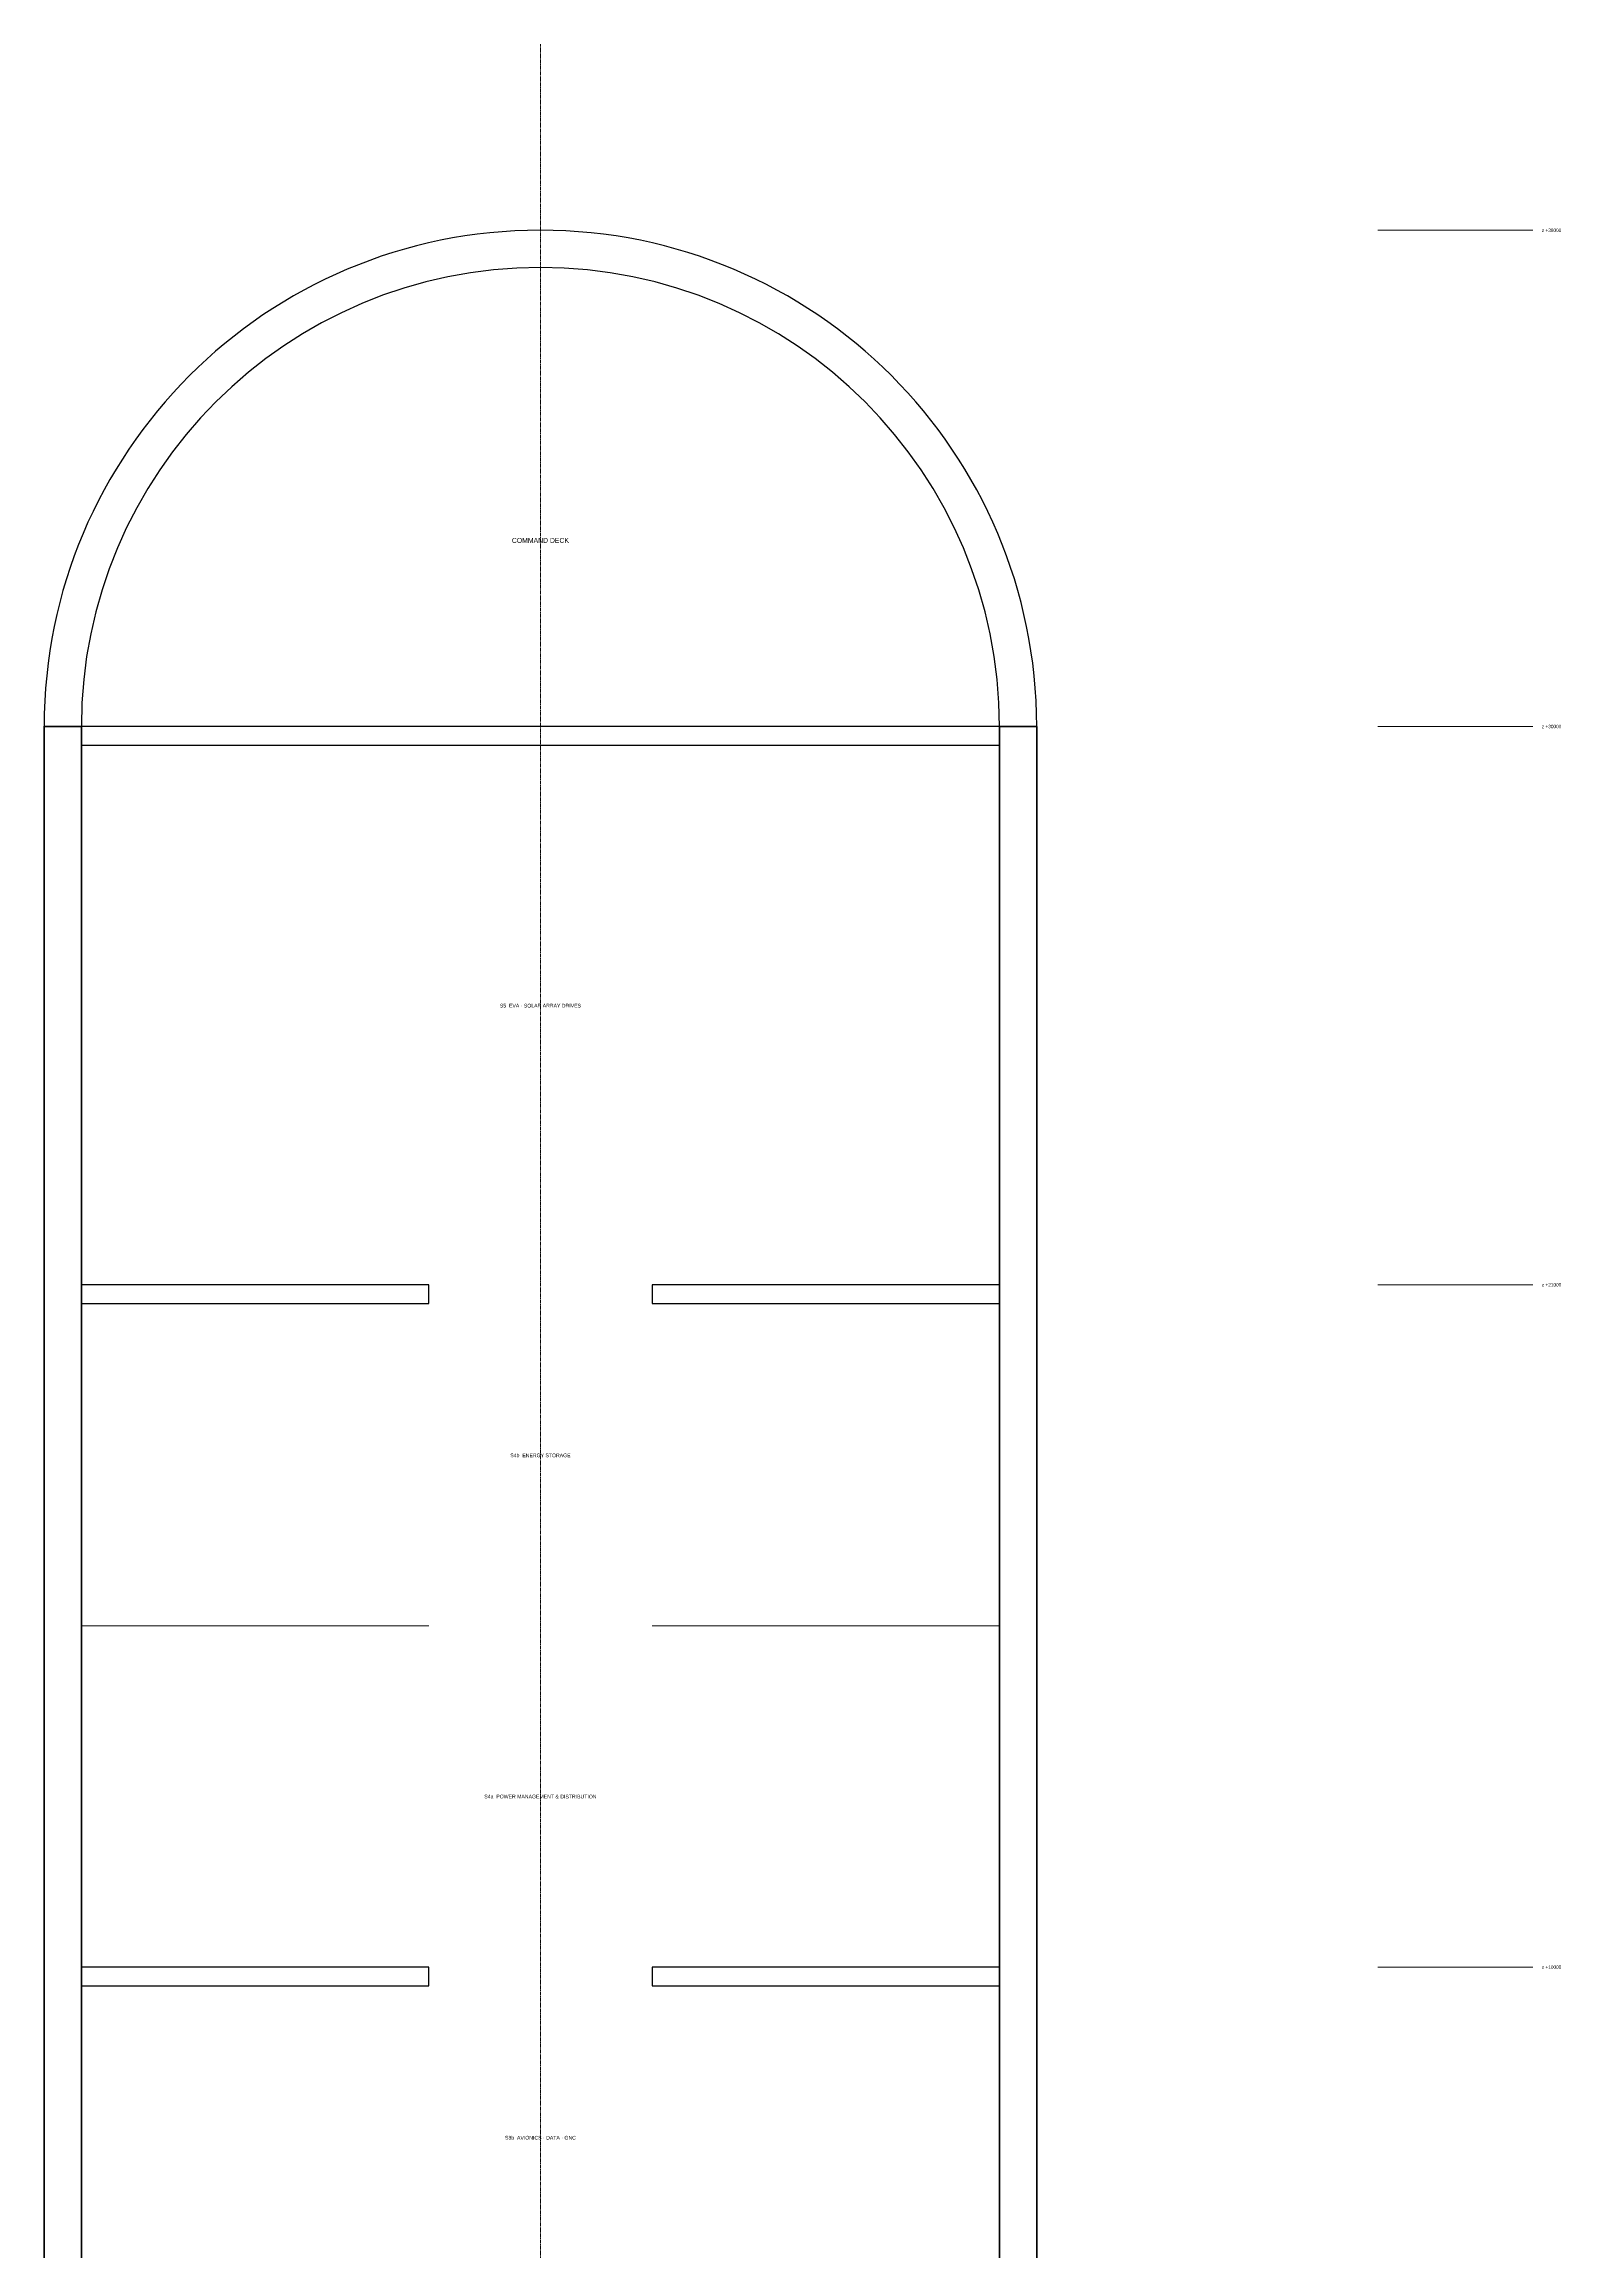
# Model space of a CAD drawing. Header units: millimetres. Extents: x 0 to 89200, y -40000 to 41000.
# Drawn here: x 36600 to 61049, y 5410 to 41000 of the extents above; entities that cross this region are included whole.
import ezdxf
from ezdxf.enums import TextEntityAlignment as Align

# ---------------------------------------------------------------- set-up
doc = ezdxf.new("R2010")
doc.units = ezdxf.units.MM
doc.linetypes.add('CENTER', pattern=[5.08, 3.175, -0.635, 0.635, -0.635])
doc.linetypes.add('DASHED', pattern=[1.524, 1.27, -0.254])
for name, color, linetype, lineweight in [('A-ANNO-DIMS', 2, 'CONTINUOUS', 18), ('A-ANNO-NOTE', 7, 'CONTINUOUS', 18), ('A-ANNO-TEXT', 7, 'CONTINUOUS', 25), ('A-CNTR', 9, 'CENTER', 13), ('A-GLAZ', 5, 'CONTINUOUS', 25), ('A-POCHE', 7, 'CONTINUOUS', 50), ('S-STRC', 7, 'CONTINUOUS', 25), ('S-STRC-HIDN', 8, 'DASHED', 18)]:
    doc.layers.add(name, color=color, linetype=linetype, lineweight=lineweight)

msp = doc.modelspace()

# ---------------------------------------------------------------- linework, layer by layer
at = {"layer": 'A-ANNO-DIMS'}
for p, q in [((58100, 38000), (60600, 38000)), ((58100, 30000), (60600, 30000)), ((58100, 21000), (60600, 21000)), ((58100, 10000), (60600, 10000))]:
    msp.add_line(p, q, dxfattribs=at)
at = {"layer": 'A-CNTR'}
msp.add_line((44600, -40000), (44600, 41000), dxfattribs=at)
at = {"layer": 'A-GLAZ'}
for radius in [8000, 7400]:
    msp.add_arc((44600, 30000), radius, 0, 180, dxfattribs=at)
at = {"layer": 'A-POCHE'}
for points in [[(36600, -26000), (37200, -26000), (37200, 30000), (36600, 30000)], [(52000, -26000), (52600, -26000), (52600, 30000), (52000, 30000)]]:
    msp.add_lwpolyline(points, close=True, dxfattribs=at)
at = {"layer": 'S-STRC'}
for points in [[(37200, 29700), (52000, 29700), (52000, 30000), (37200, 30000)], [(37200, 20700), (42800, 20700), (42800, 21000), (37200, 21000)], [(46400, 20700), (52000, 20700), (52000, 21000), (46400, 21000)], [(37200, 9700), (42800, 9700), (42800, 10000), (37200, 10000)], [(46400, 9700), (52000, 9700), (52000, 10000), (46400, 10000)]]:
    msp.add_lwpolyline(points, close=True, dxfattribs=at)
at = {"layer": 'S-STRC-HIDN'}
for p, q in [((42800, 15500), (37200, 15500)), ((46400, 15500), (52000, 15500))]:
    msp.add_line(p, q, dxfattribs=at)

# ---------------------------------------------------------------- texts
at = {"layer": 'A-ANNO-NOTE'}
for s, height, p in [('z +38000', 55, (60900, 38000)), ('z +30000', 55, (60900, 30000)), ('S5  EVA · SOLAR ARRAY DRIVES', 60, (44600, 25500)), ('z +21000', 55, (60900, 21000)), ('S4b  ENERGY STORAGE', 60, (44600, 18250)), ('S4a  POWER MANAGEMENT & DISTRIBUTION', 60, (44600, 12750)), ('z +10000', 55, (60900, 10000)), ('S3b  AVIONICS · DATA · GNC', 60, (44600, 7250))]:
    msp.add_text(s, height=height, dxfattribs=at).set_placement(p, align=Align.MIDDLE_CENTER)
at = {"layer": 'A-ANNO-TEXT'}
msp.add_text('COMMAND DECK', height=80, dxfattribs=at).set_placement((44600, 33000), align=Align.MIDDLE_CENTER)

doc.saveas('drawing.dxf')
